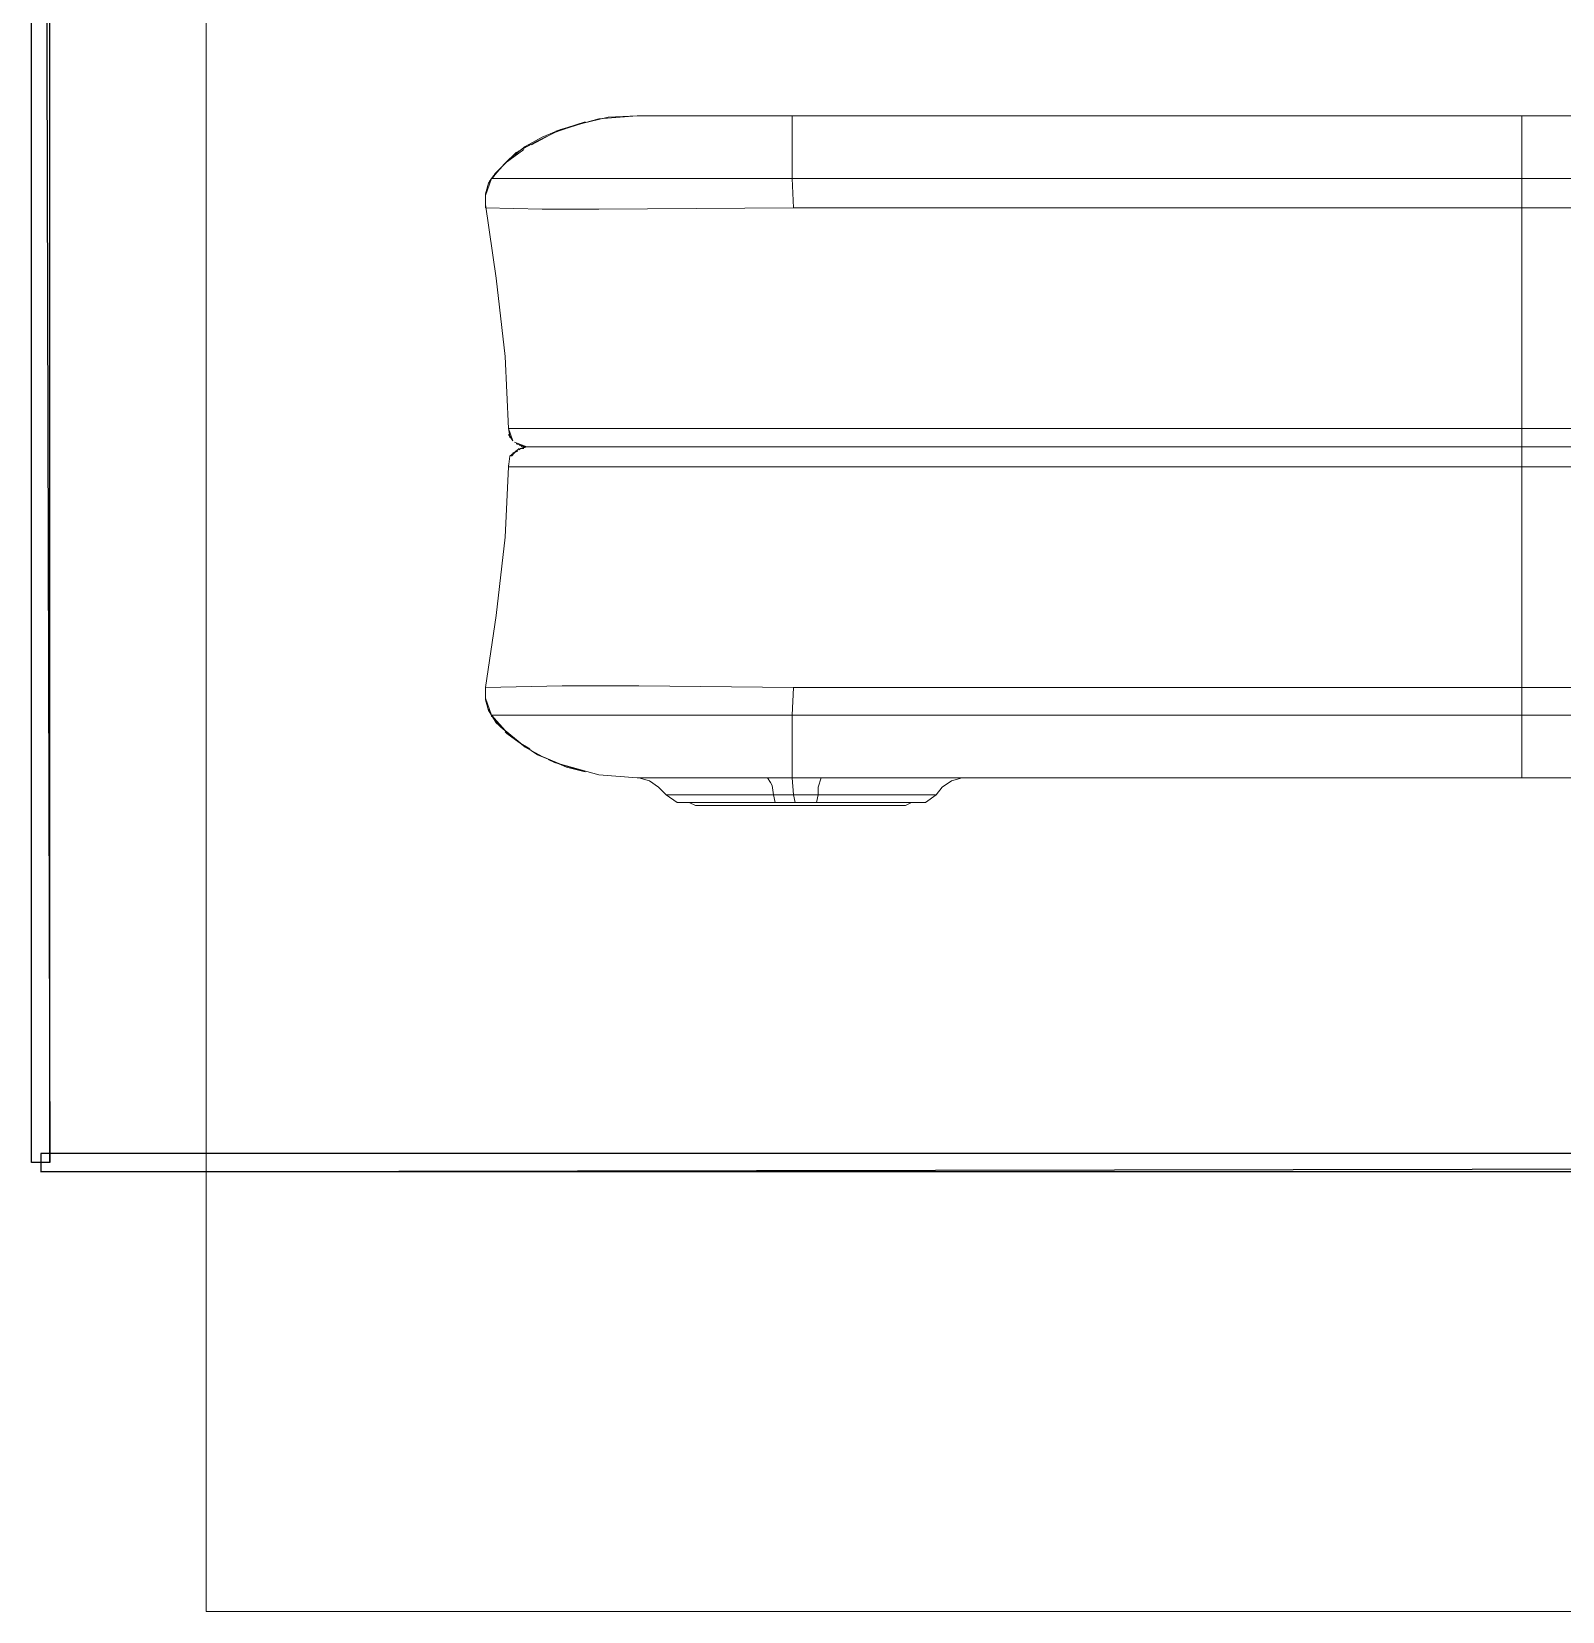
# Model space of a CAD drawing. Header units: centimetres. Extents: x -22.4 to 6.2, y -30.9 to -11.
# Drawn here: x -22.404 to -18.177, y -30.906 to -26.543 of the extents above; entities that cross this region are included whole.
import ezdxf

# ---------------------------------------------------------------- set-up
doc = ezdxf.new("R2010")
doc.units = ezdxf.units.CM
doc.header["$MEASUREMENT"] = 0
doc.layers.add('layer 1', color=7, linetype='Continuous')

msp = doc.modelspace()

# ---------------------------------------------------------------- linework, layer by layer
at = {"layer": 'layer 1'}
for points in [[(-22.40421, -29.66666), (-22.40421, -29.66666), (-22.35341, -29.66666), (-22.35341, -29.66666), (-22.35341, -29.66666), (-22.35341, -29.66666), (-22.40421, -11.03577), (-22.40421, -11.03577), (-22.40421, -11.03577), (-22.40421, -11.03577), (-22.40421, -29.66666), (-22.40421, -29.66666)], [(-22.35341, -29.66666), (-22.35341, -29.66666), (-22.40421, -11.03577), (-22.40421, -11.03577), (-22.40421, -11.03577), (-22.40421, -11.03577), (-22.35341, -11.08657), (-22.35341, -11.08657), (-22.35341, -11.08657), (-22.35341, -11.08657), (-22.35341, -29.66666), (-22.35341, -29.66666)], [(4.84575, -29.69206), (4.84575, -29.69206), (4.79495, -29.64126), (4.79495, -29.64126), (4.79495, -29.64126), (4.79495, -29.64126), (-22.37881, -29.69206), (-22.37881, -29.69206), (-22.37881, -29.69206), (-22.37881, -29.69206), (4.84575, -29.69206), (4.84575, -29.69206)], [(4.79495, -29.64126), (4.79495, -29.64126), (-22.37881, -29.69206), (-22.37881, -29.69206), (-22.37881, -29.69206), (-22.37881, -29.69206), (-22.37881, -29.64126), (-22.37881, -29.64126), (-22.37881, -29.64126), (-22.37881, -29.64126), (4.79495, -29.64126), (4.79495, -29.64126)]]:
    msp.add_open_spline(points, degree=3, knots=[0, 0, 0, 0, 0.25, 0.25, 0.25, 0.25, 0.5, 0.5, 0.5, 0.5, 1, 1, 1, 1], dxfattribs=at)
at = {"layer": 'layer 1', "lineweight": 9}
for points, knots in [([(-21.92211, -30.90598), (-21.92211, -30.90598), (6.24226, -30.90598), (6.24226, -30.90598), (6.24226, -30.90598), (6.24226, -30.90598), (6.24226, -11.33528), (6.24226, -11.33528), (6.24226, -11.33528), (6.24226, -11.33528), (-21.92211, -11.33528), (-21.92211, -11.33528), (-21.92211, -11.33528), (-21.92211, -11.33528), (-21.92211, -30.90598), (-21.92211, -30.90598)], [0, 0, 0, 0, 0.2, 0.2, 0.2, 0.2, 0.4, 0.4, 0.4, 0.4, 0.6, 0.6, 0.6, 0.6, 1, 1, 1, 1]), ([(-21.13421, -26.94887), (-21.13421, -26.94887), (-21.12998, -26.94464), (-21.12998, -26.94464), (-21.12998, -26.94464), (-21.12998, -26.94464), (-21.12574, -26.94041), (-21.12574, -26.94041), (-21.12574, -26.94041), (-21.12574, -26.94041), (-21.12574, -26.93617), (-21.12574, -26.93617), (-21.12574, -26.93617), (-21.12574, -26.93617), (-21.12151, -26.93617), (-21.12151, -26.93617), (-21.12151, -26.93617), (-21.12151, -26.93617), (-21.12151, -26.93194), (-21.12151, -26.93194), (-21.12151, -26.93194), (-21.12151, -26.93194), (-21.13421, -26.94887), (-21.13421, -26.94887), (-21.13421, -26.94887), (-21.13421, -26.94887), (-21.10881, -26.91924), (-21.10881, -26.91924), (-21.10881, -26.91924), (-21.10881, -26.91924), (-21.06648, -26.87691), (-21.06648, -26.87691), (-21.06648, -26.87691), (-21.06648, -26.87691), (-21.01144, -26.84727), (-21.01144, -26.84727), (-21.01144, -26.84727), (-21.01144, -26.84727), (-20.95218, -26.81764), (-20.95218, -26.81764), (-20.95218, -26.81764), (-20.95218, -26.81764), (-20.88444, -26.79647), (-20.88444, -26.79647), (-20.88444, -26.79647), (-20.88444, -26.79647), (-20.81248, -26.77954), (-20.81248, -26.77954), (-20.81248, -26.77954), (-20.81248, -26.77954), (-20.73204, -26.77531), (-20.73204, -26.77531)], [0, 0, 0, 0, 0.0714286, 0.0714286, 0.0714286, 0.0714286, 0.1428571, 0.1428571, 0.1428571, 0.1428571, 0.2142857, 0.2142857, 0.2142857, 0.2142857, 0.2857143, 0.2857143, 0.2857143, 0.2857143, 0.3571429, 0.3571429, 0.3571429, 0.3571429, 0.4285714, 0.4285714, 0.4285714, 0.4285714, 0.5, 0.5, 0.5, 0.5, 0.5714286, 0.5714286, 0.5714286, 0.5714286, 0.6428571, 0.6428571, 0.6428571, 0.6428571, 0.7142857, 0.7142857, 0.7142857, 0.7142857, 0.7857143, 0.7857143, 0.7857143, 0.7857143, 0.8571429, 0.8571429, 0.8571429, 0.8571429, 1, 1, 1, 1]), ([(-21.12151, -26.93194), (-21.12151, -26.93194), (-21.08341, -26.89384), (-21.08341, -26.89384), (-21.08341, -26.89384), (-21.08341, -26.89384), (-21.04108, -26.85997), (-21.04108, -26.85997), (-21.04108, -26.85997), (-21.04108, -26.85997), (-20.99451, -26.83457), (-20.99451, -26.83457), (-20.99451, -26.83457), (-20.99451, -26.83457), (-20.94371, -26.81341), (-20.94371, -26.81341), (-20.94371, -26.81341), (-20.94371, -26.81341), (-20.83788, -26.78377), (-20.83788, -26.78377), (-20.83788, -26.78377), (-20.83788, -26.78377), (-20.73204, -26.77531), (-20.73204, -26.77531)], [0, 0, 0, 0, 0.1428571, 0.1428571, 0.1428571, 0.1428571, 0.2857143, 0.2857143, 0.2857143, 0.2857143, 0.4285714, 0.4285714, 0.4285714, 0.4285714, 0.5714286, 0.5714286, 0.5714286, 0.5714286, 0.7142857, 0.7142857, 0.7142857, 0.7142857, 1, 1, 1, 1]), ([(-20.87598, -26.79224), (-20.87598, -26.79224), (-20.92678, -26.80917), (-20.92678, -26.80917), (-20.92678, -26.80917), (-20.92678, -26.80917), (-20.95641, -26.81764), (-20.95641, -26.81764)], [0, 0, 0, 0, 0.3333333, 0.3333333, 0.3333333, 0.3333333, 1, 1, 1, 1]), ([(-21.08764, -27.63889), (-21.08764, -27.63889), (-21.09611, -27.43993), (-21.09611, -27.43993), (-21.09611, -27.43993), (-21.09611, -27.43993), (-21.12151, -27.22404), (-21.12151, -27.22404), (-21.12151, -27.22404), (-21.12151, -27.22404), (-21.15114, -27.02084), (-21.15114, -27.02084), (-21.15114, -27.02084), (-21.15114, -27.02084), (-21.15114, -26.99121), (-21.15114, -26.99121), (-21.15114, -26.99121), (-21.15114, -26.99121), (-21.14268, -26.96157), (-21.14268, -26.96157), (-21.14268, -26.96157), (-21.14268, -26.96157), (-21.13421, -26.94887), (-21.13421, -26.94887)], [0, 0, 0, 0, 0.1428571, 0.1428571, 0.1428571, 0.1428571, 0.2857143, 0.2857143, 0.2857143, 0.2857143, 0.4285714, 0.4285714, 0.4285714, 0.4285714, 0.5714286, 0.5714286, 0.5714286, 0.5714286, 0.7142857, 0.7142857, 0.7142857, 0.7142857, 1, 1, 1, 1]), ([(-21.13421, -26.94887), (-21.13421, -26.94887), (-20.30448, -26.94887), (-20.30448, -26.94887), (-20.30448, -26.94887), (-20.30448, -26.94887), (-18.28942, -26.94887), (-18.28942, -26.94887)], [0, 0, 0, 0, 0.3333333, 0.3333333, 0.3333333, 0.3333333, 1, 1, 1, 1]), ([(-20.83788, -27.03354), (-20.83788, -27.03354), (-20.99451, -27.03354), (-20.99451, -27.03354), (-20.99451, -27.03354), (-20.99451, -27.03354), (-21.15114, -27.02931), (-21.15114, -27.02931)], [0, 0, 0, 0, 0.3333333, 0.3333333, 0.3333333, 0.3333333, 1, 1, 1, 1]), ([(-21.07918, -27.66853), (-21.07918, -27.66853), (-21.07918, -27.66429), (-21.07918, -27.66429), (-21.07918, -27.66429), (-21.07918, -27.66429), (-21.08341, -27.66429), (-21.08341, -27.66429), (-21.08341, -27.66429), (-21.08341, -27.66429), (-21.08341, -27.66006), (-21.08341, -27.66006), (-21.08341, -27.66006), (-21.08341, -27.66006), (-21.07494, -27.67276), (-21.07494, -27.67276)], [0, 0, 0, 0, 0.2, 0.2, 0.2, 0.2, 0.4, 0.4, 0.4, 0.4, 0.6, 0.6, 0.6, 0.6, 1, 1, 1, 1]), ([(-21.05378, -27.69393), (-21.05378, -27.69393), (-21.03684, -27.68969), (-21.03684, -27.68969), (-21.03684, -27.68969), (-21.03684, -27.68969), (-21.06224, -27.69816), (-21.06224, -27.69816), (-21.06224, -27.69816), (-21.06224, -27.69816), (-21.08341, -27.71509), (-21.08341, -27.71509), (-21.08341, -27.71509), (-21.08341, -27.71509), (-21.08764, -27.74473), (-21.08764, -27.74473)], [0, 0, 0, 0, 0.2, 0.2, 0.2, 0.2, 0.4, 0.4, 0.4, 0.4, 0.6, 0.6, 0.6, 0.6, 1, 1, 1, 1]), ([(-21.05378, -27.68546), (-21.05378, -27.68546), (-21.06648, -27.68123), (-21.06648, -27.68123), (-21.06648, -27.68123), (-21.06648, -27.68123), (-21.06224, -27.68123), (-21.06224, -27.68123)], [0, 0, 0, 0, 0.3333333, 0.3333333, 0.3333333, 0.3333333, 1, 1, 1, 1]), ([(-21.04531, -27.68969), (-21.04531, -27.68969), (-21.04954, -27.68969), (-21.04954, -27.68969), (-21.04954, -27.68969), (-21.04954, -27.68969), (-21.05378, -27.68546), (-21.05378, -27.68546), (-21.05378, -27.68546), (-21.05378, -27.68546), (-21.03684, -27.68969), (-21.03684, -27.68969), (-21.03684, -27.68969), (-21.03684, -27.68969), (-21.04108, -27.68969), (-21.04108, -27.68969), (-21.04108, -27.68969), (-21.04108, -27.68969), (-21.04531, -27.68969), (-21.04531, -27.68969)], [0, 0, 0, 0, 0.1666667, 0.1666667, 0.1666667, 0.1666667, 0.3333333, 0.3333333, 0.3333333, 0.3333333, 0.5, 0.5, 0.5, 0.5, 0.6666667, 0.6666667, 0.6666667, 0.6666667, 1, 1, 1, 1]), ([(-21.15114, -28.35433), (-21.15114, -28.35433), (-21.12151, -28.15536), (-21.12151, -28.15536), (-21.12151, -28.15536), (-21.12151, -28.15536), (-21.09611, -27.93946), (-21.09611, -27.93946), (-21.09611, -27.93946), (-21.09611, -27.93946), (-21.08764, -27.74473), (-21.08764, -27.74473)], [0, 0, 0, 0, 0.25, 0.25, 0.25, 0.25, 0.5, 0.5, 0.5, 0.5, 1, 1, 1, 1]), ([(-21.07494, -27.70663), (-21.07494, -27.70663), (-21.07071, -27.70663), (-21.07071, -27.70663), (-21.07071, -27.70663), (-21.07071, -27.70663), (-21.07918, -27.71509), (-21.07918, -27.71509)], [0, 0, 0, 0, 0.3333333, 0.3333333, 0.3333333, 0.3333333, 1, 1, 1, 1]), ([(-20.30024, -28.35433), (-20.30024, -28.35433), (-20.72781, -28.35009), (-20.72781, -28.35009), (-20.72781, -28.35009), (-20.72781, -28.35009), (-20.93948, -28.35009), (-20.93948, -28.35009), (-20.93948, -28.35009), (-20.93948, -28.35009), (-21.15114, -28.35433), (-21.15114, -28.35433)], [0, 0, 0, 0, 0.25, 0.25, 0.25, 0.25, 0.5, 0.5, 0.5, 0.5, 1, 1, 1, 1]), ([(-21.13844, -28.42206), (-21.13844, -28.42206), (-21.13421, -28.43053), (-21.13421, -28.43053), (-21.13421, -28.43053), (-21.13421, -28.43053), (-21.14268, -28.41783), (-21.14268, -28.41783), (-21.14268, -28.41783), (-21.14268, -28.41783), (-21.15114, -28.38819), (-21.15114, -28.38819), (-21.15114, -28.38819), (-21.15114, -28.38819), (-21.15114, -28.35856), (-21.15114, -28.35856), (-21.15114, -28.35856), (-21.15114, -28.35856), (-21.15114, -28.35433), (-21.15114, -28.35433)], [0, 0, 0, 0, 0.1666667, 0.1666667, 0.1666667, 0.1666667, 0.3333333, 0.3333333, 0.3333333, 0.3333333, 0.5, 0.5, 0.5, 0.5, 0.6666667, 0.6666667, 0.6666667, 0.6666667, 1, 1, 1, 1]), ([(-21.15114, -28.38396), (-21.15114, -28.38396), (-21.13421, -28.43053), (-21.13421, -28.43053), (-21.13421, -28.43053), (-21.13421, -28.43053), (-21.12151, -28.45169), (-21.12151, -28.45169)], [0, 0, 0, 0, 0.3333333, 0.3333333, 0.3333333, 0.3333333, 1, 1, 1, 1]), ([(-21.12151, -28.45169), (-21.12151, -28.45169), (-21.12151, -28.44746), (-21.12151, -28.44746), (-21.12151, -28.44746), (-21.12151, -28.44746), (-21.12574, -28.44323), (-21.12574, -28.44323), (-21.12574, -28.44323), (-21.12574, -28.44323), (-21.12998, -28.43899), (-21.12998, -28.43899), (-21.12998, -28.43899), (-21.12998, -28.43899), (-21.12998, -28.43476), (-21.12998, -28.43476), (-21.12998, -28.43476), (-21.12998, -28.43476), (-21.13421, -28.43476), (-21.13421, -28.43476), (-21.13421, -28.43476), (-21.13421, -28.43476), (-21.13421, -28.43053), (-21.13421, -28.43053), (-21.13421, -28.43053), (-21.13421, -28.43053), (-21.10881, -28.46439), (-21.10881, -28.46439)], [0, 0, 0, 0, 0.125, 0.125, 0.125, 0.125, 0.25, 0.25, 0.25, 0.25, 0.375, 0.375, 0.375, 0.375, 0.5, 0.5, 0.5, 0.5, 0.625, 0.625, 0.625, 0.625, 0.75, 0.75, 0.75, 0.75, 1, 1, 1, 1]), ([(-21.12151, -28.45169), (-21.12151, -28.45169), (-21.08341, -28.48556), (-21.08341, -28.48556), (-21.08341, -28.48556), (-21.08341, -28.48556), (-21.04108, -28.51943), (-21.04108, -28.51943), (-21.04108, -28.51943), (-21.04108, -28.51943), (-20.99451, -28.54483), (-20.99451, -28.54483), (-20.99451, -28.54483), (-20.99451, -28.54483), (-20.94371, -28.56599), (-20.94371, -28.56599), (-20.94371, -28.56599), (-20.94371, -28.56599), (-20.83788, -28.59563), (-20.83788, -28.59563), (-20.83788, -28.59563), (-20.83788, -28.59563), (-20.73204, -28.60409), (-20.73204, -28.60409)], [0, 0, 0, 0, 0.1428571, 0.1428571, 0.1428571, 0.1428571, 0.2857143, 0.2857143, 0.2857143, 0.2857143, 0.4285714, 0.4285714, 0.4285714, 0.4285714, 0.5714286, 0.5714286, 0.5714286, 0.5714286, 0.7142857, 0.7142857, 0.7142857, 0.7142857, 1, 1, 1, 1]), ([(-20.87598, -28.58716), (-20.87598, -28.58716), (-20.94371, -28.56599), (-20.94371, -28.56599), (-20.94371, -28.56599), (-20.94371, -28.56599), (-21.00721, -28.54059), (-21.00721, -28.54059), (-21.00721, -28.54059), (-21.00721, -28.54059), (-21.06224, -28.50249), (-21.06224, -28.50249), (-21.06224, -28.50249), (-21.06224, -28.50249), (-21.10881, -28.46439), (-21.10881, -28.46439)], [0, 0, 0, 0, 0.2, 0.2, 0.2, 0.2, 0.4, 0.4, 0.4, 0.4, 0.6, 0.6, 0.6, 0.6, 1, 1, 1, 1]), ([(-21.05801, -28.50673), (-21.05801, -28.50673), (-21.09188, -28.48133), (-21.09188, -28.48133), (-21.09188, -28.48133), (-21.09188, -28.48133), (-21.09611, -28.47709), (-21.09611, -28.47709)], [0, 0, 0, 0, 0.3333333, 0.3333333, 0.3333333, 0.3333333, 1, 1, 1, 1]), ([(-20.87598, -28.58716), (-20.87598, -28.58716), (-20.96064, -28.56176), (-20.96064, -28.56176), (-20.96064, -28.56176), (-20.96064, -28.56176), (-20.97758, -28.55329), (-20.97758, -28.55329)], [0, 0, 0, 0, 0.3333333, 0.3333333, 0.3333333, 0.3333333, 1, 1, 1, 1]), ([(-20.65161, -28.65066), (-20.65161, -28.65066), (-20.67278, -28.62949), (-20.67278, -28.62949), (-20.67278, -28.62949), (-20.67278, -28.62949), (-20.69818, -28.61256), (-20.69818, -28.61256), (-20.69818, -28.61256), (-20.69818, -28.61256), (-20.72781, -28.60409), (-20.72781, -28.60409)], [0, 0, 0, 0, 0.25, 0.25, 0.25, 0.25, 0.5, 0.5, 0.5, 0.5, 1, 1, 1, 1]), ([(-20.37221, -28.60409), (-20.37221, -28.60409), (-20.36374, -28.61679), (-20.36374, -28.61679), (-20.36374, -28.61679), (-20.36374, -28.61679), (-20.35951, -28.62526), (-20.35951, -28.62526), (-20.35951, -28.62526), (-20.35951, -28.62526), (-20.35528, -28.65066), (-20.35528, -28.65066), (-20.35528, -28.65066), (-20.35528, -28.65066), (-20.30024, -28.65066), (-20.30024, -28.65066)], [0, 0, 0, 0, 0.2, 0.2, 0.2, 0.2, 0.4, 0.4, 0.4, 0.4, 0.6, 0.6, 0.6, 0.6, 1, 1, 1, 1]), ([(-20.30448, -28.60409), (-20.30448, -28.60409), (-20.30024, -28.65066), (-20.30024, -28.65066), (-20.30024, -28.65066), (-20.30024, -28.65066), (-20.27908, -28.65066), (-20.27908, -28.65066)], [0, 0, 0, 0, 0.3333333, 0.3333333, 0.3333333, 0.3333333, 1, 1, 1, 1]), ([(-20.22404, -28.60409), (-20.22404, -28.60409), (-20.23251, -28.62949), (-20.23251, -28.62949), (-20.23251, -28.62949), (-20.23251, -28.62949), (-20.23251, -28.65066), (-20.23251, -28.65066)], [0, 0, 0, 0, 0.3333333, 0.3333333, 0.3333333, 0.3333333, 1, 1, 1, 1]), ([(-19.83459, -28.60409), (-19.83459, -28.60409), (-19.86422, -28.61256), (-19.86422, -28.61256), (-19.86422, -28.61256), (-19.86422, -28.61256), (-19.88962, -28.62949), (-19.88962, -28.62949), (-19.88962, -28.62949), (-19.88962, -28.62949), (-19.90655, -28.65066), (-19.90655, -28.65066)], [0, 0, 0, 0, 0.25, 0.25, 0.25, 0.25, 0.5, 0.5, 0.5, 0.5, 1, 1, 1, 1])]:
    msp.add_open_spline(points, degree=3, knots=knots, dxfattribs=at)
for points in [[(-20.03355, -26.77531), (-20.03355, -26.77531), (-20.73204, -26.77531), (-20.73204, -26.77531)], [(-16.27435, -26.77531), (-16.27435, -26.77531), (-20.30448, -26.77531), (-20.30448, -26.77531)], [(-20.30448, -26.94887), (-20.30448, -26.94887), (-20.30448, -26.77531), (-20.30448, -26.77531)], [(-18.28942, -26.77531), (-18.28942, -26.77531), (-18.28942, -28.60409), (-18.28942, -28.60409)], [(-21.02414, -26.85574), (-21.02414, -26.85574), (-20.96064, -26.82187), (-20.96064, -26.82187)], [(-20.96064, -26.82187), (-20.96064, -26.82187), (-20.87598, -26.79224), (-20.87598, -26.79224)], [(-21.09611, -26.90654), (-21.09611, -26.90654), (-21.04531, -26.86844), (-21.04531, -26.86844)], [(-21.07071, -26.88537), (-21.07071, -26.88537), (-21.05801, -26.87267), (-21.05801, -26.87267)], [(-21.05801, -26.87267), (-21.05801, -26.87267), (-21.02838, -26.85574), (-21.02838, -26.85574)], [(-21.13421, -26.94887), (-21.13421, -26.94887), (-21.09611, -26.90654), (-21.09611, -26.90654)], [(-21.13421, -26.94887), (-21.13421, -26.94887), (-21.15114, -26.99544), (-21.15114, -26.99544)], [(-21.13844, -26.96157), (-21.13844, -26.96157), (-21.13844, -26.95311), (-21.13844, -26.95311)], [(-21.12151, -26.93194), (-21.12151, -26.93194), (-21.13421, -26.94887), (-21.13421, -26.94887)], [(-21.13421, -26.94887), (-21.13421, -26.94887), (-21.12998, -26.94887), (-21.12998, -26.94887)], [(-21.13421, -26.94887), (-21.13421, -26.94887), (-21.12998, -26.94887), (-21.12998, -26.94887)], [(-21.13421, -26.94887), (-21.13421, -26.94887), (-21.12998, -26.94887), (-21.12998, -26.94887)], [(-21.13421, -26.94887), (-21.13421, -26.94887), (-21.12998, -26.94887), (-21.12998, -26.94887)], [(-21.12151, -26.93194), (-21.12151, -26.93194), (-21.11304, -26.92347), (-21.11304, -26.92347)], [(-20.30448, -26.94887), (-20.30448, -26.94887), (-20.30024, -27.02931), (-20.30024, -27.02931)], [(-18.28942, -26.94887), (-18.28942, -26.94887), (-16.27435, -26.94887), (-16.27435, -26.94887)], [(-21.15114, -27.01237), (-21.15114, -27.01237), (-21.15114, -27.00391), (-21.15114, -27.00391)], [(-21.15114, -27.01237), (-21.15114, -27.01237), (-21.15114, -27.02931), (-21.15114, -27.02931)], [(-21.15114, -27.02084), (-21.15114, -27.02084), (-21.15114, -27.01237), (-21.15114, -27.01237)], [(-20.30024, -27.02931), (-20.30024, -27.02931), (-20.83788, -27.03354), (-20.83788, -27.03354)], [(-20.30024, -27.02931), (-20.30024, -27.02931), (-16.27435, -27.02931), (-16.27435, -27.02931)], [(-21.08764, -27.63889), (-21.08764, -27.63889), (-21.07494, -27.67276), (-21.07494, -27.67276)], [(-15.48695, -27.63889), (-15.48695, -27.63889), (-21.08764, -27.63889), (-21.08764, -27.63889)], [(-21.08764, -27.63889), (-21.08764, -27.63889), (-21.08341, -27.66006), (-21.08341, -27.66006)], [(-21.08764, -27.65583), (-21.08764, -27.65583), (-21.07494, -27.67276), (-21.07494, -27.67276)], [(-21.07071, -27.67699), (-21.07071, -27.67699), (-21.03684, -27.68969), (-21.03684, -27.68969)], [(-21.05801, -27.69393), (-21.05801, -27.69393), (-21.07071, -27.70663), (-21.07071, -27.70663)], [(-21.07071, -27.70663), (-21.07071, -27.70663), (-21.06648, -27.70239), (-21.06648, -27.70239)], [(-21.06648, -27.70239), (-21.06648, -27.70239), (-21.06224, -27.70239), (-21.06224, -27.70239)], [(-21.06224, -27.69816), (-21.06224, -27.69816), (-21.05378, -27.69393), (-21.05378, -27.69393)], [(-21.05801, -27.68546), (-21.05801, -27.68546), (-21.05378, -27.68546), (-21.05378, -27.68546)], [(-21.05801, -27.69816), (-21.05801, -27.69816), (-21.05378, -27.69393), (-21.05378, -27.69393)], [(-21.05378, -27.69393), (-21.05378, -27.69393), (-21.04531, -27.69393), (-21.04531, -27.69393)], [(-21.04954, -27.69393), (-21.04954, -27.69393), (-21.04531, -27.69393), (-21.04531, -27.69393)], [(-21.03684, -27.68969), (-21.03684, -27.68969), (-21.03261, -27.68969), (-21.03261, -27.68969)], [(-15.54199, -27.68969), (-15.54199, -27.68969), (-21.03684, -27.68969), (-21.03684, -27.68969)], [(-21.03684, -27.68969), (-21.03684, -27.68969), (-21.03261, -27.68969), (-21.03261, -27.68969)], [(-21.03684, -27.68969), (-21.03684, -27.68969), (-21.03261, -27.68969), (-21.03261, -27.68969)], [(-21.08764, -27.74049), (-21.08764, -27.74049), (-21.08764, -27.74473), (-21.08764, -27.74473)], [(-21.08764, -27.74473), (-21.08764, -27.74473), (-15.48695, -27.74473), (-15.48695, -27.74473)], [(-21.15114, -28.36703), (-21.15114, -28.36703), (-21.15114, -28.35856), (-21.15114, -28.35856)], [(-20.30448, -28.43053), (-20.30448, -28.43053), (-20.30024, -28.35433), (-20.30024, -28.35433)], [(-20.30024, -28.35433), (-20.30024, -28.35433), (-16.27435, -28.35433), (-16.27435, -28.35433)], [(-21.15114, -28.37549), (-21.15114, -28.37549), (-21.15114, -28.36703), (-21.15114, -28.36703)], [(-21.13844, -28.42206), (-21.13844, -28.42206), (-21.14268, -28.41359), (-21.14268, -28.41359)], [(-20.30448, -28.43053), (-20.30448, -28.43053), (-21.13421, -28.43053), (-21.13421, -28.43053)], [(-21.13421, -28.43053), (-21.13421, -28.43053), (-21.12998, -28.43053), (-21.12998, -28.43053)], [(-21.13421, -28.43053), (-21.13421, -28.43053), (-21.12998, -28.43053), (-21.12998, -28.43053)], [(-21.13421, -28.43053), (-21.13421, -28.43053), (-21.09611, -28.47286), (-21.09611, -28.47286)], [(-21.13421, -28.43053), (-21.13421, -28.43053), (-21.12998, -28.43053), (-21.12998, -28.43053)], [(-21.12151, -28.44746), (-21.12151, -28.44746), (-21.13421, -28.43053), (-21.13421, -28.43053)], [(-21.13421, -28.43053), (-21.13421, -28.43053), (-21.12998, -28.43053), (-21.12998, -28.43053)], [(-18.28942, -28.43053), (-18.28942, -28.43053), (-20.30448, -28.43053), (-20.30448, -28.43053)], [(-20.30448, -28.43053), (-20.30448, -28.43053), (-20.30448, -28.60409), (-20.30448, -28.60409)], [(-18.28942, -28.43053), (-18.28942, -28.43053), (-16.27435, -28.43053), (-16.27435, -28.43053)], [(-21.11304, -28.45593), (-21.11304, -28.45593), (-21.12151, -28.45169), (-21.12151, -28.45169)], [(-21.04531, -28.51519), (-21.04531, -28.51519), (-21.09611, -28.47286), (-21.09611, -28.47286)], [(-21.02838, -28.52366), (-21.02838, -28.52366), (-21.05801, -28.50673), (-21.05801, -28.50673)], [(-20.92678, -28.57446), (-20.92678, -28.57446), (-20.95641, -28.56176), (-20.95641, -28.56176)], [(-20.87598, -28.58716), (-20.87598, -28.58716), (-20.92678, -28.57446), (-20.92678, -28.57446)], [(-20.73204, -28.60409), (-20.73204, -28.60409), (-20.37221, -28.60409), (-20.37221, -28.60409)], [(-20.37221, -28.60409), (-20.37221, -28.60409), (-20.30448, -28.60409), (-20.30448, -28.60409)], [(-20.30448, -28.60409), (-20.30448, -28.60409), (-20.27908, -28.60409), (-20.27908, -28.60409)], [(-20.27908, -28.60409), (-20.27908, -28.60409), (-20.22404, -28.60409), (-20.22404, -28.60409)], [(-20.22404, -28.60409), (-20.22404, -28.60409), (-16.35479, -28.60409), (-16.35479, -28.60409)], [(-20.65161, -28.65066), (-20.65161, -28.65066), (-20.62198, -28.67183), (-20.62198, -28.67183)], [(-20.35528, -28.65066), (-20.35528, -28.65066), (-20.65161, -28.65066), (-20.65161, -28.65066)], [(-20.35528, -28.65066), (-20.35528, -28.65066), (-20.35104, -28.67183), (-20.35104, -28.67183)], [(-20.30024, -28.65066), (-20.30024, -28.65066), (-20.29601, -28.67183), (-20.29601, -28.67183)], [(-20.23251, -28.65066), (-20.23251, -28.65066), (-20.27908, -28.65066), (-20.27908, -28.65066)], [(-20.23251, -28.65066), (-20.23251, -28.65066), (-20.23674, -28.67183), (-20.23674, -28.67183)], [(-19.90655, -28.65066), (-19.90655, -28.65066), (-20.23251, -28.65066), (-20.23251, -28.65066)], [(-19.93619, -28.67183), (-19.93619, -28.67183), (-19.90655, -28.65066), (-19.90655, -28.65066)], [(-19.93619, -28.67183), (-19.93619, -28.67183), (-20.62198, -28.67183), (-20.62198, -28.67183)], [(-20.58811, -28.67183), (-20.58811, -28.67183), (-20.57118, -28.68029), (-20.57118, -28.68029)], [(-19.99122, -28.68029), (-19.99122, -28.68029), (-20.57118, -28.68029), (-20.57118, -28.68029)], [(-19.99122, -28.68029), (-19.99122, -28.68029), (-19.97429, -28.67183), (-19.97429, -28.67183)]]:
    msp.add_open_spline(points, degree=3, dxfattribs=at)

doc.saveas('drawing.dxf')
